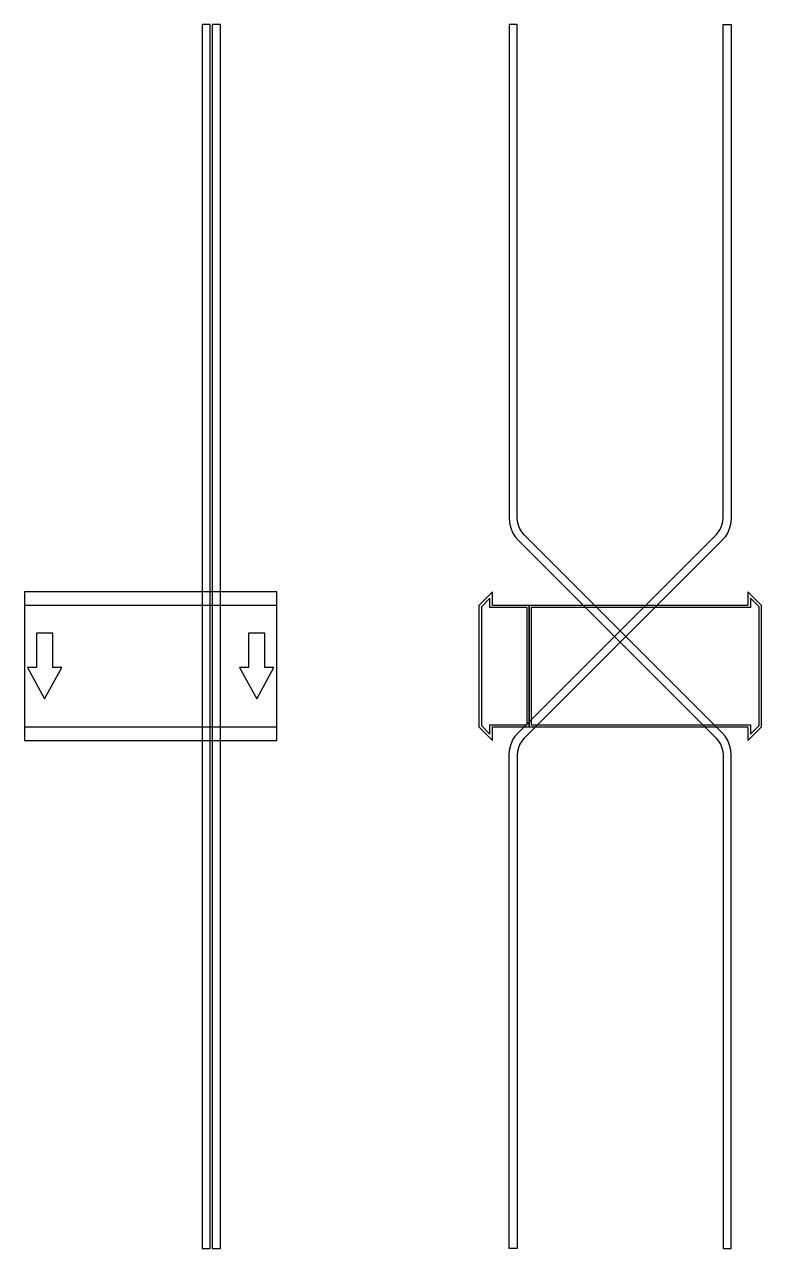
# Model space of a CAD drawing. Extents: x 0 to 730, y -577 to 635.
import ezdxf

# ---------------------------------------------------------------- set-up
doc = ezdxf.new("R2010")
doc.units = 0
doc.layers.add('Halfen', color=7, linetype='CONTINUOUS')

msp = doc.modelspace()

# ---------------------------------------------------------------- linework, layer by layer
at = {"layer": 'Halfen', "color": 7}
for points in [[(184, -576.569), (184, 635.197), (176, 635.197), (176, -576.569)], [(194, -576.569), (194, 635.197), (186, 635.197), (186, -576.569)], [(700, -576.569), (700, -88.284), (699.606, -83.278), (698.434, -78.396), (696.512, -73.757), (693.889, -69.475), (690.627, -65.657), (495.029, 129.941), (492.584, 132.805), (490.616, 136.016), (489.175, 139.495), (488.295, 143.157), (488, 146.912), (488, 635.197), (480, 635.197), (480, 146.912), (480.394, 141.906), (481.566, 137.023), (483.488, 132.384), (486.111, 128.103), (489.373, 124.284), (684.971, -71.314), (687.416, -74.177), (689.384, -77.388), (690.825, -80.868), (691.705, -84.53), (692, -88.284), (692, -576.569)], [(480, -576.569), (480, -88.284), (480.394, -83.278), (481.566, -78.396), (483.488, -73.757), (486.111, -69.475), (489.373, -65.657), (684.971, 129.941), (687.416, 132.805), (689.384, 136.016), (690.825, 139.495), (691.705, 143.157), (692, 146.912), (692, 635.197), (700, 635.197), (700, 146.912), (699.606, 141.906), (698.434, 137.023), (696.512, 132.384), (693.889, 128.103), (690.627, 124.284), (495.029, -71.314), (492.584, -74.177), (490.616, -77.388), (489.175, -80.868), (488.295, -84.53), (488, -88.284), (488, -576.569)], [(0, -73.5), (250, -73.5), (250, 73.5), (0, 73.5)], [(500, -60), (500, 60), (463.5, 60), (463.5, 73.5), (450, 60), (450, -60), (463.5, -73.5), (463.5, -60)], [(730, -60), (730, 60), (716.5, 73.5), (716.5, 60), (500, 60), (500, -60), (716.5, -60), (716.5, -73.5)], [(498, -58), (498, 58), (461, 58), (461, 67.25), (452.5, 58.75), (452.5, -58.75), (461, -67.25), (461, -58)], [(727.5, -58.75), (727.5, 58.75), (719, 67.25), (719, 58), (502, 58), (502, -58), (719, -58), (719, -67.25)], [(0, -60), (250, -60), (250, 60), (0, 60)], [(20, -32.5), (37, -1.5), (28, -1.5), (28, 32.5), (12, 32.5), (12, -1.5), (3, -1.5)], [(230, -32.5), (247, -1.5), (238, -1.5), (238, 32.5), (222, 32.5), (222, -1.5), (213, -1.5)]]:
    msp.add_lwpolyline(points, close=True, dxfattribs=at)

doc.saveas('drawing.dxf')
